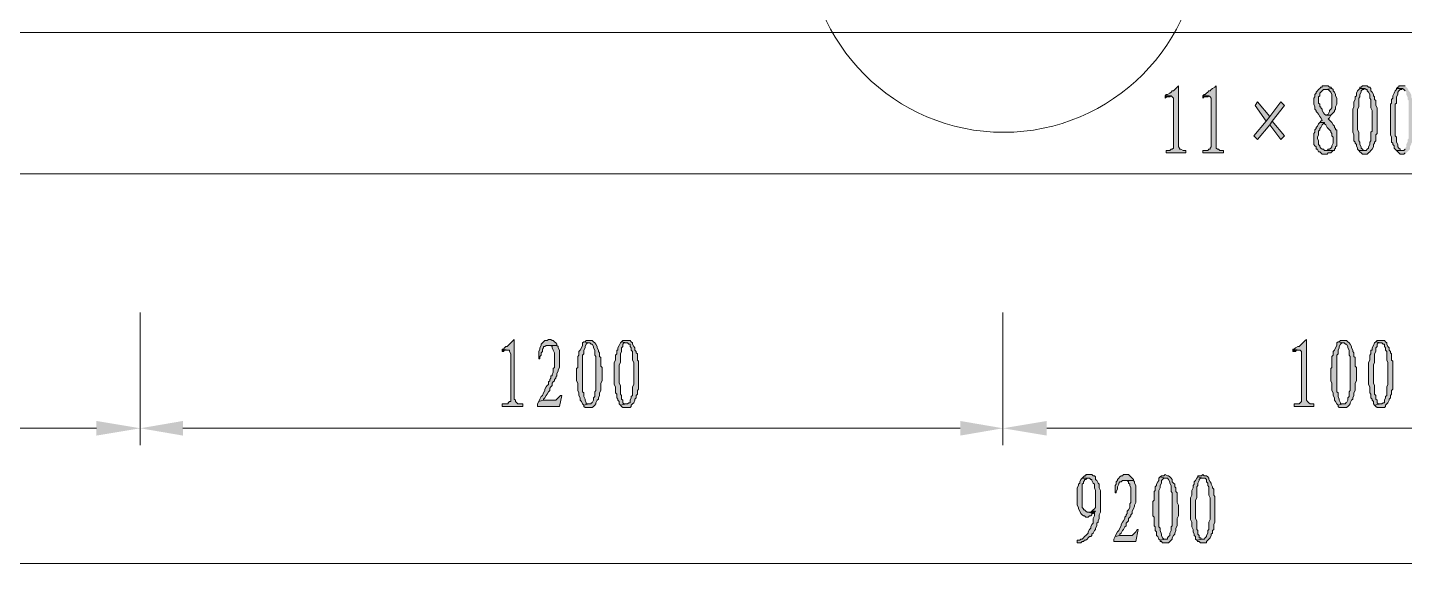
# Model space of a CAD drawing. Header units: inches. Extents: x 20 to 409, y 5 to 283.
# Drawn here: x 232.31 to 280.15, y 148.95 to 167.57 of the extents above; entities that cross this region are included whole.
import ezdxf

# ---------------------------------------------------------------- set-up
doc = ezdxf.new("R2010")
doc.units = ezdxf.units.IN
doc.header["$MEASUREMENT"] = 0
doc.layers.add('C00-00-00', color=7, linetype='Continuous')

msp = doc.modelspace()

# ---------------------------------------------------------------- hatches: boundary and pattern name
at = {"layer": 'C00-00-00'}
h = msp.add_hatch(color=0, dxfattribs=at)
h.dxf.hatch_style = 2
h.paths.add_polyline_path([(272.297, 165.541), (272.255, 165.499), (272.212, 165.456), (272.17, 165.414), (272.128, 165.372), (272.085, 165.372), (272.043, 165.329), (272.001, 165.287), (271.916, 165.245), (271.874, 165.245), (271.831, 165.202), (272.043, 165.202), (272.085, 165.16), (272.128, 165.118), (272.128, 163.382), (272.085, 163.34), (272.043, 163.34), (272.001, 163.297), (271.874, 163.297), (271.874, 163.213), (272.551, 163.213), (272.551, 163.297), (272.466, 163.297), (272.382, 163.34), (272.339, 163.34), (272.339, 163.382), (272.297, 163.424)])
h = msp.add_hatch(color=0, dxfattribs=at)
h.dxf.hatch_style = 2
h.paths.add_polyline_path([(273.609, 165.541), (273.567, 165.499), (273.482, 165.456), (273.44, 165.414), (273.398, 165.372), (273.355, 165.372), (273.313, 165.329), (273.271, 165.287), (273.228, 165.245), (273.186, 165.245), (273.144, 165.202), (273.355, 165.202), (273.398, 165.16), (273.44, 165.118), (273.44, 163.424), (273.398, 163.382), (273.398, 163.34), (273.355, 163.34), (273.313, 163.297), (273.144, 163.297), (273.144, 163.213), (273.863, 163.213), (273.863, 163.297), (273.736, 163.297), (273.694, 163.34), (273.652, 163.34), (273.609, 163.382)])
h = msp.add_hatch(color=0, dxfattribs=at)
h.dxf.hatch_style = 2
h.paths.add_polyline_path([(277.419, 165.541), (277.292, 165.541), (277.292, 165.499), (277.25, 165.499), (277.208, 165.456), (277.165, 165.414), (277.123, 165.372), (277.081, 165.329), (277.081, 165.287), (277.038, 165.245), (277.038, 165.16), (276.996, 165.118), (276.996, 164.906), (277.038, 164.821), (277.038, 164.737), (277.081, 164.694), (277.081, 164.652), (277.123, 164.61), (277.165, 164.567), (277.208, 164.483), (277.25, 164.44), (277.292, 164.356), (277.25, 164.313), (277.208, 164.271), (277.377, 164.271), (277.377, 164.229), (277.419, 164.186), (277.462, 164.102), (277.504, 164.059), (277.546, 164.017), (277.589, 163.975), (277.589, 163.932), (277.631, 163.89), (277.631, 163.805), (277.673, 163.763), (277.673, 163.551), (277.631, 163.467), (277.631, 163.424), (277.589, 163.382), (277.546, 163.34), (277.504, 163.34), (277.462, 163.297), (277.419, 163.297), (277.673, 163.297), (277.716, 163.297), (277.716, 163.34), (277.758, 163.382), (277.758, 163.424), (277.8, 163.467), (277.8, 164.017), (277.758, 164.017), (277.758, 164.059), (277.716, 164.102), (277.716, 164.144), (277.673, 164.186), (277.631, 164.271), (277.546, 164.356), (277.504, 164.398), (277.546, 164.44), (277.589, 164.525), (277.419, 164.525), (277.377, 164.567), (277.335, 164.61), (277.292, 164.694), (277.292, 164.737), (277.25, 164.779), (277.25, 164.821), (277.208, 164.821), (277.208, 164.906), (277.165, 164.948), (277.165, 165.16), (277.208, 165.202), (277.208, 165.287), (277.25, 165.329), (277.292, 165.372), (277.335, 165.414), (277.419, 165.414), (277.631, 165.456), (277.589, 165.499), (277.546, 165.499), (277.504, 165.541)])
h = msp.add_hatch(color=0, dxfattribs=at)
h.dxf.hatch_style = 2
h.paths.add_polyline_path([(278.774, 165.541), (278.689, 165.541), (278.647, 165.499), (278.605, 165.499), (278.605, 165.456), (278.774, 165.456), (278.816, 165.414), (278.859, 165.414), (278.859, 165.372), (278.901, 165.329), (278.943, 165.245), (278.943, 165.118), (278.986, 165.075), (278.986, 164.779), (279.028, 164.694), (279.028, 164.356), (279.028, 164.313), (279.028, 163.975), (278.986, 163.932), (278.986, 163.636), (278.943, 163.594), (278.943, 163.509), (278.901, 163.424), (278.901, 163.382), (278.859, 163.34), (278.816, 163.297), (278.562, 163.297), (278.605, 163.255), (278.647, 163.213), (278.689, 163.17), (278.859, 163.17), (278.901, 163.213), (278.943, 163.255), (278.986, 163.297), (279.028, 163.34), (279.07, 163.424), (279.07, 163.509), (279.113, 163.551), (279.113, 163.594), (279.155, 163.636), (279.155, 163.848), (279.197, 163.89), (279.197, 164.779), (279.155, 164.864), (279.155, 165.033), (279.113, 165.075), (279.113, 165.16), (279.07, 165.202), (279.07, 165.245), (279.028, 165.329), (278.986, 165.372), (278.986, 165.456), (278.943, 165.499), (278.901, 165.499), (278.859, 165.541)])
h = msp.add_hatch(color=0, dxfattribs=at)
h.dxf.hatch_style = 2
h.paths.add_polyline_path([(280.086, 165.541), (279.959, 165.541), (279.959, 165.499), (279.917, 165.499), (279.875, 165.456), (280.086, 165.456), (280.129, 165.414), (280.171, 165.372), (280.213, 165.329), (280.213, 165.245), (280.256, 165.16), (280.256, 165.075), (280.298, 165.033), (280.298, 164.356), (280.298, 164.313), (280.298, 163.721), (280.256, 163.678), (280.256, 163.594), (280.213, 163.509), (280.213, 163.424), (280.171, 163.382), (280.171, 163.34), (280.129, 163.297), (279.875, 163.297), (279.917, 163.255), (279.959, 163.213), (280.002, 163.17), (280.129, 163.17), (280.171, 163.213), (280.213, 163.213), (280.256, 163.255), (280.298, 163.297), (280.34, 163.34), (280.34, 163.424), (280.383, 163.509), (280.383, 163.551), (280.425, 163.594), (280.425, 163.636), (280.467, 163.721), (280.467, 163.975), (280.51, 164.059), (280.51, 164.652), (280.467, 164.737), (280.467, 164.906), (280.425, 164.991), (280.425, 165.075), (280.383, 165.16), (280.383, 165.245), (280.34, 165.329), (280.298, 165.372), (280.256, 165.456), (280.213, 165.499), (280.171, 165.541)])
h = msp.add_hatch(color=0, dxfattribs=at)
h.dxf.hatch_style = 2
h.paths.add_polyline_path([(271.831, 165.202), (271.831, 165.118), (271.916, 165.16), (272.001, 165.16), (272.043, 165.202)])
h = msp.add_hatch(color=0, dxfattribs=at)
h.dxf.hatch_style = 2
h.paths.add_polyline_path([(273.144, 165.202), (273.144, 165.118), (273.186, 165.16), (273.313, 165.16), (273.355, 165.202)])
h = msp.add_hatch(color=0, dxfattribs=at)
h.dxf.hatch_style = 2
h.paths.add_polyline_path([(277.631, 165.456), (277.419, 165.414), (277.504, 165.414), (277.546, 165.372), (277.589, 165.329), (277.631, 165.245), (277.631, 164.779), (277.589, 164.737), (277.546, 164.694), (277.546, 164.652), (277.504, 164.567), (277.419, 164.525), (277.589, 164.525), (277.631, 164.567), (277.673, 164.61), (277.716, 164.652), (277.716, 164.694), (277.758, 164.737), (277.758, 164.821), (277.8, 164.906), (277.8, 165.118), (277.758, 165.202), (277.758, 165.245), (277.716, 165.329), (277.673, 165.372), (277.673, 165.414)])
h = msp.add_hatch(color=0, dxfattribs=at)
h.dxf.hatch_style = 2
h.paths.add_polyline_path([(278.605, 165.456), (278.562, 165.414), (278.52, 165.372), (278.478, 165.287), (278.478, 165.202), (278.435, 165.16), (278.435, 165.075), (278.393, 164.991), (278.393, 164.821), (278.351, 164.737), (278.351, 163.932), (278.393, 163.848), (278.393, 163.763), (278.393, 163.721), (278.393, 163.636), (278.435, 163.594), (278.435, 163.551), (278.478, 163.509), (278.478, 163.467), (278.52, 163.382), (278.52, 163.34), (278.562, 163.297), (278.774, 163.297), (278.732, 163.297), (278.689, 163.34), (278.647, 163.382), (278.647, 163.424), (278.605, 163.509), (278.605, 163.594), (278.562, 163.636), (278.562, 163.932), (278.52, 164.017), (278.52, 164.737), (278.562, 164.821), (278.562, 165.118), (278.605, 165.16), (278.605, 165.245), (278.647, 165.329), (278.647, 165.372), (278.689, 165.414), (278.732, 165.414), (278.774, 165.456)])
h = msp.add_hatch(color=0, dxfattribs=at)
h.dxf.hatch_style = 2
h.paths.add_polyline_path([(279.875, 165.456), (279.875, 165.414), (279.832, 165.372), (279.79, 165.287), (279.748, 165.202), (279.748, 165.118), (279.705, 165.075), (279.705, 164.948), (279.663, 164.906), (279.663, 163.848), (279.705, 163.763), (279.705, 163.721), (279.705, 163.594), (279.748, 163.551), (279.748, 163.509), (279.79, 163.467), (279.79, 163.382), (279.832, 163.34), (279.875, 163.297), (280.044, 163.297), (280.002, 163.297), (280.002, 163.34), (279.959, 163.382), (279.917, 163.424), (279.917, 163.509), (279.875, 163.594), (279.875, 163.763), (279.832, 163.805), (279.832, 164.906), (279.875, 164.948), (279.875, 165.16), (279.917, 165.245), (279.917, 165.329), (279.959, 165.372), (280.002, 165.414), (280.044, 165.414), (280.086, 165.456)])
h = msp.add_hatch(color=0, dxfattribs=at)
h.dxf.hatch_style = 2
h.paths.add_polyline_path([(275.853, 164.991), (275.472, 164.483), (275.345, 164.313), (274.922, 163.805), (275.049, 163.678), (275.472, 164.186), (275.557, 164.313), (275.98, 164.864)])
h = msp.add_hatch(color=0, dxfattribs=at)
h.dxf.hatch_style = 2
h.paths.add_polyline_path([(275.049, 164.991), (274.964, 164.864), (275.345, 164.313), (275.472, 164.483)])
h = msp.add_hatch(color=0, dxfattribs=at)
h.dxf.hatch_style = 2
h.paths.add_polyline_path([(275.557, 164.313), (275.472, 164.186), (275.853, 163.678), (275.98, 163.805)])
h = msp.add_hatch(color=0, dxfattribs=at)
h.dxf.hatch_style = 2
h.paths.add_polyline_path([(277.208, 164.271), (277.165, 164.229), (277.123, 164.144), (277.081, 164.102), (277.081, 164.059), (277.038, 164.017), (277.038, 163.932), (276.996, 163.89), (276.996, 163.509), (277.038, 163.467), (277.081, 163.424), (277.081, 163.34), (277.123, 163.34), (277.165, 163.255), (277.208, 163.255), (277.25, 163.213), (277.292, 163.17), (277.419, 163.17), (277.462, 163.17), (277.504, 163.213), (277.589, 163.213), (277.631, 163.255), (277.673, 163.297), (277.377, 163.297), (277.335, 163.34), (277.292, 163.34), (277.25, 163.382), (277.208, 163.424), (277.208, 163.467), (277.165, 163.509), (277.165, 163.636), (277.123, 163.721), (277.123, 163.763), (277.165, 163.848), (277.165, 163.975), (277.208, 164.017), (277.208, 164.059), (277.25, 164.102), (277.292, 164.186), (277.377, 164.271)])
h = msp.add_hatch(color=0, dxfattribs=at)
h.dxf.hatch_style = 2
h.paths.add_polyline_path([(249.225, 156.736), (249.183, 156.693), (249.141, 156.651), (249.098, 156.609), (249.056, 156.566), (249.014, 156.524), (248.971, 156.482), (248.929, 156.482), (248.887, 156.439), (248.844, 156.397), (248.802, 156.397), (249.014, 156.355), (249.056, 156.355), (249.056, 156.312), (249.098, 156.228), (249.098, 154.577), (249.056, 154.577), (249.014, 154.534), (249.014, 154.492), (248.929, 154.492), (248.802, 154.492), (248.802, 154.407), (249.522, 154.407), (249.522, 154.492), (249.352, 154.492), (249.31, 154.534), (249.268, 154.577), (249.268, 154.619), (249.225, 154.661)])
h = msp.add_hatch(color=0, dxfattribs=at)
h.dxf.hatch_style = 2
h.paths.add_polyline_path([(250.453, 156.736), (250.411, 156.736), (250.368, 156.693), (250.284, 156.693), (250.241, 156.651), (250.199, 156.609), (250.157, 156.566), (250.157, 156.524), (250.114, 156.439), (250.114, 156.397), (250.072, 156.312), (250.072, 156.058), (250.114, 156.058), (250.114, 156.143), (250.157, 156.185), (250.157, 156.27), (250.199, 156.312), (250.199, 156.397), (250.241, 156.439), (250.241, 156.482), (250.284, 156.482), (250.326, 156.524), (250.411, 156.524), (250.707, 156.524), (250.707, 156.566), (250.665, 156.609), (250.622, 156.651), (250.58, 156.693), (250.538, 156.693), (250.495, 156.736)])
h = msp.add_hatch(color=0, dxfattribs=at)
h.dxf.hatch_style = 2
h.paths.add_polyline_path([(250.707, 156.524), (250.411, 156.524), (250.495, 156.524), (250.538, 156.482), (250.538, 156.439), (250.58, 156.355), (250.622, 156.27), (250.622, 155.762), (250.58, 155.72), (250.58, 155.593), (250.538, 155.508), (250.538, 155.466), (250.495, 155.466), (250.495, 155.381), (250.453, 155.339), (250.453, 155.296), (250.411, 155.254), (250.411, 155.169), (250.368, 155.127), (250.326, 155.085), (250.284, 155), (250.284, 154.958), (250.241, 154.873), (250.199, 154.788), (250.157, 154.746), (250.114, 154.661), (250.072, 154.577), (250.241, 154.619), (250.241, 154.661), (250.284, 154.704), (250.326, 154.788), (250.368, 154.831), (250.411, 154.915), (250.453, 154.958), (250.453, 155.042), (250.495, 155.085), (250.538, 155.127), (250.538, 155.212), (250.58, 155.254), (250.622, 155.296), (250.622, 155.339), (250.665, 155.381), (250.665, 155.423), (250.707, 155.466), (250.707, 155.55), (250.749, 155.635), (250.749, 155.677), (250.792, 155.762), (250.792, 156.355), (250.749, 156.439), (250.749, 156.482)])
h = msp.add_hatch(color=0, dxfattribs=at)
h.dxf.hatch_style = 2
h.paths.add_polyline_path([(251.638, 156.651), (251.596, 156.609), (251.596, 156.524), (251.554, 156.439), (251.511, 156.355), (251.469, 156.312), (251.469, 156.185), (251.427, 156.143), (251.427, 155.762), (251.384, 155.72), (251.384, 155.296), (251.427, 155.212), (251.427, 154.958), (251.469, 154.873), (251.469, 154.788), (251.511, 154.704), (251.511, 154.619), (251.554, 154.577), (251.596, 154.492), (251.638, 154.45), (251.808, 154.492), (251.723, 154.492), (251.723, 154.534), (251.681, 154.619), (251.681, 154.661), (251.638, 154.746), (251.638, 154.873), (251.596, 154.915), (251.596, 156.185), (251.638, 156.228), (251.638, 156.355), (251.681, 156.439), (251.681, 156.482), (251.723, 156.566), (251.765, 156.609), (251.808, 156.609)])
h = msp.add_hatch(color=0, dxfattribs=at)
h.dxf.hatch_style = 2
h.paths.add_polyline_path([(251.808, 156.693), (251.723, 156.693), (251.681, 156.651), (251.638, 156.651), (251.808, 156.609), (251.85, 156.609), (251.892, 156.566), (251.935, 156.566), (251.977, 156.482), (251.977, 156.439), (252.019, 156.355), (252.019, 156.185), (252.062, 156.143), (252.062, 155.55), (252.062, 155.508), (252.062, 154.958), (252.019, 154.915), (252.019, 154.746), (251.977, 154.704), (251.977, 154.619), (251.935, 154.534), (251.892, 154.534), (251.892, 154.492), (251.808, 154.492), (251.638, 154.45), (251.638, 154.407), (251.681, 154.365), (251.935, 154.365), (251.977, 154.407), (252.019, 154.45), (252.062, 154.492), (252.062, 154.534), (252.104, 154.619), (252.146, 154.661), (252.146, 154.704), (252.189, 154.788), (252.189, 154.873), (252.231, 154.958), (252.231, 155.212), (252.273, 155.296), (252.273, 155.762), (252.231, 155.804), (252.231, 156.101), (252.189, 156.143), (252.189, 156.27), (252.146, 156.312), (252.146, 156.355), (252.104, 156.439), (252.104, 156.482), (252.062, 156.566), (252.019, 156.609), (251.977, 156.651), (251.935, 156.693)])
h = msp.add_hatch(color=0, dxfattribs=at)
h.dxf.hatch_style = 2
h.paths.add_polyline_path([(252.951, 156.651), (252.908, 156.609), (252.866, 156.524), (252.824, 156.439), (252.824, 156.355), (252.781, 156.355), (252.781, 156.228), (252.739, 156.185), (252.739, 156.016), (252.697, 155.931), (252.697, 155.169), (252.739, 155.085), (252.739, 154.958), (252.739, 154.873), (252.781, 154.831), (252.781, 154.704), (252.824, 154.661), (252.824, 154.619), (252.866, 154.577), (252.866, 154.492), (252.908, 154.45), (253.12, 154.492), (253.035, 154.492), (252.993, 154.534), (252.993, 154.619), (252.951, 154.661), (252.951, 154.788), (252.908, 154.831), (252.908, 155.127), (252.866, 155.212), (252.866, 155.847), (252.908, 155.931), (252.908, 156.228), (252.951, 156.312), (252.951, 156.439), (252.993, 156.482), (252.993, 156.566), (253.035, 156.609), (253.12, 156.609)])
h = msp.add_hatch(color=0, dxfattribs=at)
h.dxf.hatch_style = 2
h.paths.add_polyline_path([(253.12, 156.693), (252.993, 156.693), (252.951, 156.651), (253.12, 156.609), (253.162, 156.609), (253.205, 156.566), (253.247, 156.566), (253.247, 156.482), (253.289, 156.439), (253.289, 156.355), (253.332, 156.312), (253.332, 156.016), (253.374, 155.931), (253.374, 155.55), (253.374, 155.508), (253.374, 155.169), (253.332, 155.085), (253.332, 154.788), (253.289, 154.746), (253.289, 154.704), (253.247, 154.619), (253.247, 154.534), (253.205, 154.534), (253.162, 154.492), (253.12, 154.492), (252.908, 154.45), (252.951, 154.407), (252.993, 154.365), (253.247, 154.365), (253.289, 154.407), (253.289, 154.45), (253.332, 154.492), (253.374, 154.534), (253.416, 154.619), (253.416, 154.661), (253.459, 154.704), (253.459, 154.788), (253.501, 154.831), (253.501, 154.958), (253.543, 155), (253.543, 155.974), (253.501, 156.016), (253.501, 156.228), (253.459, 156.27), (253.459, 156.312), (253.416, 156.355), (253.416, 156.439), (253.374, 156.482), (253.332, 156.566), (253.332, 156.609), (253.289, 156.651), (253.247, 156.693)])
h = msp.add_hatch(color=0, dxfattribs=at)
h.dxf.hatch_style = 2
h.paths.add_polyline_path([(276.742, 156.736), (276.7, 156.693), (276.657, 156.651), (276.615, 156.609), (276.573, 156.566), (276.53, 156.524), (276.488, 156.482), (276.446, 156.482), (276.361, 156.439), (276.319, 156.397), (276.276, 156.397), (276.488, 156.355), (276.53, 156.355), (276.573, 156.312), (276.573, 154.577), (276.53, 154.534), (276.488, 154.492), (276.319, 154.492), (276.319, 154.407), (276.996, 154.407), (276.996, 154.492), (276.869, 154.492), (276.827, 154.534), (276.784, 154.577), (276.742, 154.619)])
h = msp.add_hatch(color=0, dxfattribs=at)
h.dxf.hatch_style = 2
h.paths.add_polyline_path([(277.843, 156.651), (277.8, 156.609), (277.8, 156.524), (277.758, 156.439), (277.716, 156.355), (277.673, 156.312), (277.673, 156.185), (277.631, 156.143), (277.631, 155.762), (277.589, 155.72), (277.589, 155.296), (277.631, 155.212), (277.631, 154.958), (277.673, 154.873), (277.673, 154.788), (277.716, 154.704), (277.716, 154.619), (277.758, 154.577), (277.8, 154.492), (277.843, 154.45), (278.012, 154.492), (277.927, 154.492), (277.927, 154.534), (277.885, 154.619), (277.885, 154.661), (277.843, 154.746), (277.843, 154.873), (277.8, 154.915), (277.8, 156.185), (277.843, 156.228), (277.843, 156.355), (277.885, 156.439), (277.885, 156.482), (277.927, 156.566), (277.97, 156.609), (278.012, 156.609)])
h = msp.add_hatch(color=0, dxfattribs=at)
h.dxf.hatch_style = 2
h.paths.add_polyline_path([(278.012, 156.693), (277.927, 156.693), (277.885, 156.651), (277.843, 156.651), (278.012, 156.609), (278.054, 156.609), (278.097, 156.566), (278.139, 156.566), (278.181, 156.482), (278.181, 156.439), (278.224, 156.355), (278.224, 156.185), (278.266, 156.143), (278.266, 155.55), (278.266, 155.508), (278.266, 154.958), (278.224, 154.915), (278.224, 154.746), (278.181, 154.704), (278.181, 154.619), (278.139, 154.534), (278.097, 154.534), (278.097, 154.492), (278.012, 154.492), (277.843, 154.45), (277.843, 154.407), (277.885, 154.365), (278.139, 154.365), (278.181, 154.407), (278.224, 154.45), (278.266, 154.492), (278.266, 154.534), (278.308, 154.619), (278.351, 154.661), (278.351, 154.704), (278.393, 154.788), (278.393, 154.873), (278.435, 154.958), (278.435, 155.212), (278.478, 155.296), (278.478, 155.762), (278.435, 155.804), (278.435, 156.101), (278.393, 156.143), (278.393, 156.27), (278.351, 156.312), (278.351, 156.355), (278.308, 156.439), (278.308, 156.482), (278.266, 156.566), (278.224, 156.609), (278.181, 156.651), (278.139, 156.693)])
h = msp.add_hatch(color=0, dxfattribs=at)
h.dxf.hatch_style = 2
h.paths.add_polyline_path([(279.155, 156.651), (279.113, 156.609), (279.07, 156.524), (279.028, 156.439), (279.028, 156.355), (278.986, 156.355), (278.986, 156.228), (278.943, 156.185), (278.943, 156.016), (278.901, 155.931), (278.901, 155.169), (278.943, 155.085), (278.943, 154.958), (278.943, 154.873), (278.986, 154.831), (278.986, 154.704), (279.028, 154.661), (279.028, 154.619), (279.07, 154.577), (279.07, 154.492), (279.113, 154.45), (279.324, 154.492), (279.24, 154.492), (279.197, 154.534), (279.197, 154.619), (279.155, 154.661), (279.155, 154.788), (279.113, 154.831), (279.113, 155.127), (279.07, 155.212), (279.07, 155.847), (279.113, 155.931), (279.113, 156.228), (279.155, 156.312), (279.155, 156.439), (279.197, 156.482), (279.197, 156.566), (279.24, 156.609), (279.324, 156.609)])
h = msp.add_hatch(color=0, dxfattribs=at)
h.dxf.hatch_style = 2
h.paths.add_polyline_path([(279.324, 156.693), (279.197, 156.693), (279.155, 156.651), (279.324, 156.609), (279.367, 156.609), (279.409, 156.566), (279.451, 156.566), (279.451, 156.482), (279.494, 156.439), (279.494, 156.355), (279.536, 156.312), (279.536, 156.016), (279.578, 155.931), (279.578, 155.55), (279.578, 155.508), (279.578, 155.169), (279.536, 155.085), (279.536, 154.788), (279.494, 154.746), (279.494, 154.704), (279.451, 154.619), (279.451, 154.534), (279.409, 154.534), (279.367, 154.492), (279.324, 154.492), (279.113, 154.45), (279.155, 154.407), (279.197, 154.365), (279.451, 154.365), (279.494, 154.407), (279.494, 154.45), (279.536, 154.492), (279.578, 154.534), (279.621, 154.619), (279.621, 154.661), (279.663, 154.704), (279.663, 154.788), (279.705, 154.831), (279.705, 154.958), (279.748, 155), (279.748, 155.974), (279.705, 156.016), (279.705, 156.228), (279.663, 156.27), (279.663, 156.312), (279.621, 156.355), (279.621, 156.439), (279.578, 156.482), (279.536, 156.566), (279.536, 156.609), (279.494, 156.651), (279.451, 156.693)])
h = msp.add_hatch(color=0, dxfattribs=at)
h.dxf.hatch_style = 2
h.paths.add_polyline_path([(248.802, 156.397), (248.802, 156.312), (248.844, 156.312), (248.887, 156.355), (249.014, 156.355)])
h = msp.add_hatch(color=0, dxfattribs=at)
h.dxf.hatch_style = 2
h.paths.add_polyline_path([(276.276, 156.397), (276.276, 156.312), (276.361, 156.312), (276.403, 156.355), (276.488, 156.355)])
h = msp.add_hatch(color=0, dxfattribs=at)
h.dxf.hatch_style = 2
h.paths.add_polyline_path([(250.876, 154.788), (250.834, 154.788), (250.792, 154.746), (250.749, 154.704), (250.707, 154.661), (250.665, 154.619), (250.241, 154.619), (250.072, 154.577), (250.03, 154.492), (250.03, 154.407), (250.792, 154.407)])
h = msp.add_hatch(color=0, dxfattribs=at)
h.dxf.hatch_style = 2
h.paths.add_polyline_path([(234.705, 153.899), (234.705, 153.391), (236.229, 153.645)])
h = msp.add_hatch(color=0, dxfattribs=at)
h.dxf.hatch_style = 2
h.paths.add_polyline_path([(237.711, 153.899), (237.711, 153.391), (236.229, 153.645)])
h = msp.add_hatch(color=0, dxfattribs=at)
h.dxf.hatch_style = 2
h.paths.add_polyline_path([(264.719, 153.899), (264.719, 153.391), (266.201, 153.645)])
h = msp.add_hatch(color=0, dxfattribs=at)
h.dxf.hatch_style = 2
h.paths.add_polyline_path([(267.725, 153.899), (267.725, 153.391), (266.201, 153.645)])
h = msp.add_hatch(color=0, dxfattribs=at)
h.dxf.hatch_style = 2
h.paths.add_polyline_path([(269.207, 152.037), (269.08, 152.037), (269.08, 151.994), (269.037, 151.994), (268.995, 151.952), (268.953, 151.91), (269.207, 151.91), (269.249, 151.867), (269.291, 151.867), (269.291, 151.825), (269.334, 151.74), (269.376, 151.698), (269.376, 151.571), (269.418, 151.486), (269.418, 150.936), (269.418, 150.894), (269.376, 150.851), (269.334, 150.809), (269.291, 150.767), (269.418, 150.767), (269.376, 150.724), (269.376, 150.597), (269.334, 150.513), (269.334, 150.343), (269.291, 150.301), (269.249, 150.216), (269.249, 150.174), (269.207, 150.132), (269.164, 150.047), (269.164, 150.005), (269.122, 149.962), (269.08, 149.92), (269.037, 149.878), (268.995, 149.835), (268.953, 149.793), (268.91, 149.793), (268.868, 149.751), (268.783, 149.751), (268.783, 149.666), (268.91, 149.666), (268.953, 149.708), (268.995, 149.708), (269.037, 149.751), (269.08, 149.751), (269.122, 149.793), (269.164, 149.835), (269.207, 149.878), (269.249, 149.878), (269.291, 149.92), (269.291, 149.962), (269.334, 150.005), (269.376, 150.089), (269.418, 150.132), (269.418, 150.174), (269.461, 150.259), (269.461, 150.343), (269.503, 150.386), (269.503, 150.428), (269.545, 150.513), (269.545, 150.64), (269.588, 150.724), (269.588, 151.486), (269.545, 151.571), (269.545, 151.698), (269.503, 151.74), (269.461, 151.825), (269.418, 151.867), (269.418, 151.952), (269.376, 151.994), (269.334, 151.994), (269.291, 152.037)])
h = msp.add_hatch(color=0, dxfattribs=at)
h.dxf.hatch_style = 2
h.paths.add_polyline_path([(268.953, 151.91), (268.91, 151.867), (268.868, 151.783), (268.868, 151.74), (268.826, 151.698), (268.826, 151.656), (268.783, 151.571), (268.783, 150.978), (268.826, 150.894), (268.826, 150.851), (268.868, 150.767), (268.91, 150.682), (268.953, 150.64), (268.995, 150.597), (269.037, 150.597), (269.08, 150.555), (269.122, 150.555), (269.164, 150.555), (269.207, 150.597), (269.249, 150.597), (269.291, 150.64), (269.291, 150.682), (269.334, 150.682), (269.164, 150.724), (269.122, 150.724), (269.08, 150.767), (269.037, 150.809), (268.995, 150.809), (268.995, 150.851), (268.953, 150.894), (268.953, 151.698), (268.995, 151.74), (268.995, 151.783), (269.037, 151.825), (269.037, 151.867), (269.08, 151.867), (269.122, 151.91), (269.164, 151.91)])
h = msp.add_hatch(color=0, dxfattribs=at)
h.dxf.hatch_style = 2
h.paths.add_polyline_path([(270.477, 152.037), (270.392, 152.037), (270.35, 151.994), (270.307, 151.994), (270.265, 151.952), (270.223, 151.91), (270.18, 151.867), (270.18, 151.825), (270.138, 151.783), (270.138, 151.698), (270.096, 151.656), (270.096, 151.402), (270.138, 151.402), (270.138, 151.444), (270.18, 151.529), (270.18, 151.613), (270.223, 151.698), (270.223, 151.74), (270.265, 151.783), (270.307, 151.783), (270.35, 151.825), (270.434, 151.825), (270.731, 151.825), (270.731, 151.867), (270.688, 151.91), (270.646, 151.952), (270.604, 151.994), (270.561, 152.037)])
h = msp.add_hatch(color=0, dxfattribs=at)
h.dxf.hatch_style = 2
h.paths.add_polyline_path([(270.731, 151.825), (270.434, 151.825), (270.519, 151.825), (270.561, 151.783), (270.561, 151.74), (270.604, 151.698), (270.604, 151.656), (270.646, 151.571), (270.646, 151.063), (270.604, 151.021), (270.604, 150.894), (270.561, 150.809), (270.519, 150.767), (270.519, 150.682), (270.477, 150.64), (270.477, 150.597), (270.434, 150.555), (270.434, 150.513), (270.392, 150.428), (270.35, 150.386), (270.307, 150.301), (270.307, 150.259), (270.265, 150.174), (270.223, 150.089), (270.18, 150.047), (270.138, 149.962), (270.096, 149.878), (270.265, 149.92), (270.265, 149.962), (270.307, 150.005), (270.35, 150.089), (270.392, 150.132), (270.434, 150.216), (270.477, 150.259), (270.477, 150.343), (270.519, 150.386), (270.561, 150.428), (270.561, 150.513), (270.604, 150.555), (270.646, 150.597), (270.646, 150.64), (270.688, 150.682), (270.688, 150.767), (270.731, 150.851), (270.773, 150.936), (270.773, 150.978), (270.815, 151.063), (270.815, 151.656), (270.773, 151.74), (270.773, 151.783)])
h = msp.add_hatch(color=0, dxfattribs=at)
h.dxf.hatch_style = 2
h.paths.add_polyline_path([(271.662, 151.952), (271.62, 151.91), (271.62, 151.825), (271.577, 151.783), (271.535, 151.698), (271.535, 151.656), (271.493, 151.613), (271.493, 151.486), (271.45, 151.444), (271.45, 151.148), (271.408, 151.105), (271.408, 150.597), (271.45, 150.555), (271.45, 150.259), (271.493, 150.216), (271.493, 150.089), (271.535, 150.047), (271.535, 149.92), (271.577, 149.878), (271.62, 149.793), (271.662, 149.751), (271.831, 149.793), (271.789, 149.793), (271.747, 149.835), (271.704, 149.92), (271.704, 149.962), (271.662, 150.089), (271.662, 150.174), (271.62, 150.216), (271.62, 151.486), (271.662, 151.571), (271.662, 151.656), (271.704, 151.74), (271.704, 151.825), (271.747, 151.867), (271.789, 151.91), (271.831, 151.91)])
h = msp.add_hatch(color=0, dxfattribs=at)
h.dxf.hatch_style = 2
h.paths.add_polyline_path([(271.831, 152.037), (271.789, 151.994), (271.704, 151.994), (271.662, 151.952), (271.831, 151.91), (271.916, 151.91), (271.958, 151.867), (272.001, 151.783), (272.001, 151.74), (272.043, 151.656), (272.043, 151.444), (272.085, 151.402), (272.085, 150.851), (272.085, 150.809), (272.085, 150.259), (272.043, 150.216), (272.043, 150.089), (272.001, 150.005), (272.001, 149.92), (271.958, 149.878), (271.916, 149.835), (271.916, 149.793), (271.874, 149.793), (271.831, 149.793), (271.662, 149.751), (271.662, 149.708), (271.704, 149.708), (271.747, 149.666), (271.958, 149.666), (272.001, 149.708), (272.043, 149.751), (272.085, 149.793), (272.085, 149.835), (272.128, 149.92), (272.17, 149.962), (272.17, 150.005), (272.212, 150.089), (272.212, 150.174), (272.255, 150.259), (272.255, 150.513), (272.297, 150.597), (272.297, 150.978), (272.255, 151.063), (272.255, 151.402), (272.212, 151.444), (272.212, 151.571), (272.17, 151.613), (272.17, 151.698), (272.128, 151.74), (272.085, 151.783), (272.085, 151.867), (272.043, 151.91), (272.001, 151.952), (271.958, 151.994), (271.916, 151.994)])
h = msp.add_hatch(color=0, dxfattribs=at)
h.dxf.hatch_style = 2
h.paths.add_polyline_path([(272.974, 151.952), (272.932, 151.91), (272.89, 151.825), (272.847, 151.783), (272.847, 151.698), (272.805, 151.656), (272.805, 151.571), (272.763, 151.486), (272.763, 151.317), (272.72, 151.232), (272.72, 150.47), (272.763, 150.386), (272.763, 150.259), (272.763, 150.216), (272.805, 150.132), (272.805, 150.047), (272.847, 149.962), (272.847, 149.92), (272.89, 149.878), (272.89, 149.793), (272.932, 149.751), (273.144, 149.793), (273.101, 149.793), (273.059, 149.835), (273.017, 149.835), (273.017, 149.92), (272.974, 149.962), (272.974, 150.089), (272.932, 150.132), (272.932, 150.428), (272.89, 150.513), (272.89, 151.148), (272.932, 151.232), (272.932, 151.613), (272.974, 151.656), (272.974, 151.74), (273.017, 151.825), (273.017, 151.867), (273.059, 151.91), (273.144, 151.91)])
h = msp.add_hatch(color=0, dxfattribs=at)
h.dxf.hatch_style = 2
h.paths.add_polyline_path([(273.144, 152.037), (273.101, 151.994), (272.974, 151.994), (272.974, 151.952), (273.144, 151.91), (273.228, 151.91), (273.271, 151.867), (273.271, 151.783), (273.313, 151.74), (273.313, 151.656), (273.355, 151.613), (273.355, 151.317), (273.398, 151.232), (273.398, 150.851), (273.398, 150.809), (273.398, 150.47), (273.355, 150.386), (273.355, 150.132), (273.313, 150.089), (273.313, 150.005), (273.271, 149.92), (273.271, 149.878), (273.228, 149.835), (273.186, 149.793), (273.144, 149.793), (272.932, 149.751), (272.974, 149.708), (273.017, 149.708), (273.059, 149.666), (273.271, 149.666), (273.271, 149.708), (273.313, 149.751), (273.355, 149.793), (273.398, 149.835), (273.44, 149.92), (273.44, 149.962), (273.482, 150.005), (273.482, 150.089), (273.525, 150.132), (273.525, 150.301), (273.567, 150.386), (273.567, 151.275), (273.525, 151.317), (273.525, 151.529), (273.482, 151.571), (273.482, 151.613), (273.44, 151.698), (273.44, 151.74), (273.398, 151.783), (273.355, 151.867), (273.355, 151.91), (273.313, 151.952), (273.271, 151.994), (273.186, 151.994)])
h = msp.add_hatch(color=0, dxfattribs=at)
h.dxf.hatch_style = 2
h.paths.add_polyline_path([(269.291, 150.767), (269.249, 150.724), (269.164, 150.724), (269.334, 150.682), (269.418, 150.767)])
h = msp.add_hatch(color=0, dxfattribs=at)
h.dxf.hatch_style = 2
h.paths.add_polyline_path([(270.9, 150.132), (270.858, 150.132), (270.815, 150.047), (270.773, 150.005), (270.731, 149.962), (270.688, 149.92), (270.265, 149.92), (270.096, 149.878), (270.053, 149.793), (270.053, 149.708), (270.815, 149.708)])

# ---------------------------------------------------------------- linework, layer by layer
at = {"layer": 'C00-00-00', "color": 0, "lineweight": 0}
for points in [[(156.219, 167.404), (386.216, 167.404)], [(280.171, 165.541), (280.086, 165.541), (279.959, 165.541), (279.959, 165.499), (279.917, 165.499), (279.875, 165.456), (280.086, 165.456), (280.129, 165.414), (280.171, 165.372)], [(280.171, 163.34), (280.129, 163.297), (279.875, 163.297), (279.917, 163.255), (279.959, 163.213), (280.002, 163.17), (280.129, 163.17), (280.171, 163.213)], [(167.691, 162.493), (384.734, 162.493)], [(236.229, 157.667), (236.229, 153.053)], [(236.229, 157.667), (236.229, 153.053)], [(266.201, 157.667), (266.201, 153.053)], [(266.201, 157.667), (266.201, 153.053)], [(207.696, 153.645), (234.705, 153.645)], [(264.719, 153.645), (237.711, 153.645)], [(289.696, 153.645), (267.725, 153.645)], [(157.701, 148.946), (384.734, 148.946)]]:
    msp.add_lwpolyline(points, dxfattribs=at)
for points in [[(272.297, 165.541), (272.255, 165.499), (272.212, 165.456), (272.17, 165.414), (272.128, 165.372), (272.085, 165.372), (272.043, 165.329), (272.001, 165.287), (271.916, 165.245), (271.874, 165.245), (271.831, 165.202), (272.043, 165.202), (272.085, 165.16), (272.128, 165.118), (272.128, 163.382), (272.085, 163.34), (272.043, 163.34), (272.001, 163.297), (271.874, 163.297), (271.874, 163.213), (272.551, 163.213), (272.551, 163.297), (272.466, 163.297), (272.382, 163.34), (272.339, 163.34), (272.339, 163.382), (272.297, 163.424)], [(273.609, 165.541), (273.567, 165.499), (273.482, 165.456), (273.44, 165.414), (273.398, 165.372), (273.355, 165.372), (273.313, 165.329), (273.271, 165.287), (273.228, 165.245), (273.186, 165.245), (273.144, 165.202), (273.355, 165.202), (273.398, 165.16), (273.44, 165.118), (273.44, 163.424), (273.398, 163.382), (273.398, 163.34), (273.355, 163.34), (273.313, 163.297), (273.144, 163.297), (273.144, 163.213), (273.863, 163.213), (273.863, 163.297), (273.736, 163.297), (273.694, 163.34), (273.652, 163.34), (273.609, 163.382)], [(277.419, 165.541), (277.292, 165.541), (277.292, 165.499), (277.25, 165.499), (277.208, 165.456), (277.165, 165.414), (277.123, 165.372), (277.081, 165.329), (277.081, 165.287), (277.038, 165.245), (277.038, 165.16), (276.996, 165.118), (276.996, 164.906), (277.038, 164.821), (277.038, 164.737), (277.081, 164.694), (277.081, 164.652), (277.123, 164.61), (277.165, 164.567), (277.208, 164.483), (277.25, 164.44), (277.292, 164.356), (277.25, 164.313), (277.208, 164.271), (277.377, 164.271), (277.377, 164.229), (277.419, 164.186), (277.462, 164.102), (277.504, 164.059), (277.546, 164.017), (277.589, 163.975), (277.589, 163.932), (277.631, 163.89), (277.631, 163.805), (277.673, 163.763), (277.673, 163.551), (277.631, 163.467), (277.631, 163.424), (277.589, 163.382), (277.546, 163.34), (277.504, 163.34), (277.462, 163.297), (277.419, 163.297), (277.673, 163.297), (277.716, 163.297), (277.716, 163.34), (277.758, 163.382), (277.758, 163.424), (277.8, 163.467), (277.8, 164.017), (277.758, 164.017), (277.758, 164.059), (277.716, 164.102), (277.716, 164.144), (277.673, 164.186), (277.631, 164.271), (277.546, 164.356), (277.504, 164.398), (277.546, 164.44), (277.589, 164.525), (277.419, 164.525), (277.377, 164.567), (277.335, 164.61), (277.292, 164.694), (277.292, 164.737), (277.25, 164.779), (277.25, 164.821), (277.208, 164.821), (277.208, 164.906), (277.165, 164.948), (277.165, 165.16), (277.208, 165.202), (277.208, 165.287), (277.25, 165.329), (277.292, 165.372), (277.335, 165.414), (277.419, 165.414), (277.631, 165.456), (277.589, 165.499), (277.546, 165.499), (277.504, 165.541)], [(278.774, 165.541), (278.689, 165.541), (278.647, 165.499), (278.605, 165.499), (278.605, 165.456), (278.774, 165.456), (278.816, 165.414), (278.859, 165.414), (278.859, 165.372), (278.901, 165.329), (278.943, 165.245), (278.943, 165.118), (278.986, 165.075), (278.986, 164.779), (279.028, 164.694), (279.028, 164.356), (279.028, 164.313), (279.028, 163.975), (278.986, 163.932), (278.986, 163.636), (278.943, 163.594), (278.943, 163.509), (278.901, 163.424), (278.901, 163.382), (278.859, 163.34), (278.816, 163.297), (278.562, 163.297), (278.605, 163.255), (278.647, 163.213), (278.689, 163.17), (278.859, 163.17), (278.901, 163.213), (278.943, 163.255), (278.986, 163.297), (279.028, 163.34), (279.07, 163.424), (279.07, 163.509), (279.113, 163.551), (279.113, 163.594), (279.155, 163.636), (279.155, 163.848), (279.197, 163.89), (279.197, 164.779), (279.155, 164.864), (279.155, 165.033), (279.113, 165.075), (279.113, 165.16), (279.07, 165.202), (279.07, 165.245), (279.028, 165.329), (278.986, 165.372), (278.986, 165.456), (278.943, 165.499), (278.901, 165.499), (278.859, 165.541)], [(271.831, 165.202), (271.831, 165.118), (271.916, 165.16), (272.001, 165.16), (272.043, 165.202)], [(273.144, 165.202), (273.144, 165.118), (273.186, 165.16), (273.313, 165.16), (273.355, 165.202)], [(277.631, 165.456), (277.419, 165.414), (277.504, 165.414), (277.546, 165.372), (277.589, 165.329), (277.631, 165.245), (277.631, 164.779), (277.589, 164.737), (277.546, 164.694), (277.546, 164.652), (277.504, 164.567), (277.419, 164.525), (277.589, 164.525), (277.631, 164.567), (277.673, 164.61), (277.716, 164.652), (277.716, 164.694), (277.758, 164.737), (277.758, 164.821), (277.8, 164.906), (277.8, 165.118), (277.758, 165.202), (277.758, 165.245), (277.716, 165.329), (277.673, 165.372), (277.673, 165.414)], [(278.605, 165.456), (278.562, 165.414), (278.52, 165.372), (278.478, 165.287), (278.478, 165.202), (278.435, 165.16), (278.435, 165.075), (278.393, 164.991), (278.393, 164.821), (278.351, 164.737), (278.351, 163.932), (278.393, 163.848), (278.393, 163.763), (278.393, 163.721), (278.393, 163.636), (278.435, 163.594), (278.435, 163.551), (278.478, 163.509), (278.478, 163.467), (278.52, 163.382), (278.52, 163.34), (278.562, 163.297), (278.774, 163.297), (278.732, 163.297), (278.689, 163.34), (278.647, 163.382), (278.647, 163.424), (278.605, 163.509), (278.605, 163.594), (278.562, 163.636), (278.562, 163.932), (278.52, 164.017), (278.52, 164.737), (278.562, 164.821), (278.562, 165.118), (278.605, 165.16), (278.605, 165.245), (278.647, 165.329), (278.647, 165.372), (278.689, 165.414), (278.732, 165.414), (278.774, 165.456)], [(279.875, 165.456), (279.875, 165.414), (279.832, 165.372), (279.79, 165.287), (279.748, 165.202), (279.748, 165.118), (279.705, 165.075), (279.705, 164.948), (279.663, 164.906), (279.663, 163.848), (279.705, 163.763), (279.705, 163.721), (279.705, 163.594), (279.748, 163.551), (279.748, 163.509), (279.79, 163.467), (279.79, 163.382), (279.832, 163.34), (279.875, 163.297), (280.044, 163.297), (280.002, 163.297), (280.002, 163.34), (279.959, 163.382), (279.917, 163.424), (279.917, 163.509), (279.875, 163.594), (279.875, 163.763), (279.832, 163.805), (279.832, 164.906), (279.875, 164.948), (279.875, 165.16), (279.917, 165.245), (279.917, 165.329), (279.959, 165.372), (280.002, 165.414), (280.044, 165.414), (280.086, 165.456)], [(275.853, 164.991), (275.472, 164.483), (275.345, 164.313), (274.922, 163.805), (275.049, 163.678), (275.472, 164.186), (275.557, 164.313), (275.98, 164.864)], [(275.049, 164.991), (274.964, 164.864), (275.345, 164.313), (275.472, 164.483)], [(275.557, 164.313), (275.472, 164.186), (275.853, 163.678), (275.98, 163.805)], [(277.208, 164.271), (277.165, 164.229), (277.123, 164.144), (277.081, 164.102), (277.081, 164.059), (277.038, 164.017), (277.038, 163.932), (276.996, 163.89), (276.996, 163.509), (277.038, 163.467), (277.081, 163.424), (277.081, 163.34), (277.123, 163.34), (277.165, 163.255), (277.208, 163.255), (277.25, 163.213), (277.292, 163.17), (277.419, 163.17), (277.462, 163.17), (277.504, 163.213), (277.589, 163.213), (277.631, 163.255), (277.673, 163.297), (277.377, 163.297), (277.335, 163.34), (277.292, 163.34), (277.25, 163.382), (277.208, 163.424), (277.208, 163.467), (277.165, 163.509), (277.165, 163.636), (277.123, 163.721), (277.123, 163.763), (277.165, 163.848), (277.165, 163.975), (277.208, 164.017), (277.208, 164.059), (277.25, 164.102), (277.292, 164.186), (277.377, 164.271)], [(249.225, 156.736), (249.183, 156.693), (249.141, 156.651), (249.098, 156.609), (249.056, 156.566), (249.014, 156.524), (248.971, 156.482), (248.929, 156.482), (248.887, 156.439), (248.844, 156.397), (248.802, 156.397), (249.014, 156.355), (249.056, 156.355), (249.056, 156.312), (249.098, 156.228), (249.098, 154.577), (249.056, 154.577), (249.014, 154.534), (249.014, 154.492), (248.929, 154.492), (248.802, 154.492), (248.802, 154.407), (249.522, 154.407), (249.522, 154.492), (249.352, 154.492), (249.31, 154.534), (249.268, 154.577), (249.268, 154.619), (249.225, 154.661)], [(250.453, 156.736), (250.411, 156.736), (250.368, 156.693), (250.284, 156.693), (250.241, 156.651), (250.199, 156.609), (250.157, 156.566), (250.157, 156.524), (250.114, 156.439), (250.114, 156.397), (250.072, 156.312), (250.072, 156.058), (250.114, 156.058), (250.114, 156.143), (250.157, 156.185), (250.157, 156.27), (250.199, 156.312), (250.199, 156.397), (250.241, 156.439), (250.241, 156.482), (250.284, 156.482), (250.326, 156.524), (250.411, 156.524), (250.707, 156.524), (250.707, 156.566), (250.665, 156.609), (250.622, 156.651), (250.58, 156.693), (250.538, 156.693), (250.495, 156.736)], [(250.707, 156.524), (250.411, 156.524), (250.495, 156.524), (250.538, 156.482), (250.538, 156.439), (250.58, 156.355), (250.622, 156.27), (250.622, 155.762), (250.58, 155.72), (250.58, 155.593), (250.538, 155.508), (250.538, 155.466), (250.495, 155.466), (250.495, 155.381), (250.453, 155.339), (250.453, 155.296), (250.411, 155.254), (250.411, 155.169), (250.368, 155.127), (250.326, 155.085), (250.284, 155), (250.284, 154.958), (250.241, 154.873), (250.199, 154.788), (250.157, 154.746), (250.114, 154.661), (250.072, 154.577), (250.241, 154.619), (250.241, 154.661), (250.284, 154.704), (250.326, 154.788), (250.368, 154.831), (250.411, 154.915), (250.453, 154.958), (250.453, 155.042), (250.495, 155.085), (250.538, 155.127), (250.538, 155.212), (250.58, 155.254), (250.622, 155.296), (250.622, 155.339), (250.665, 155.381), (250.665, 155.423), (250.707, 155.466), (250.707, 155.55), (250.749, 155.635), (250.749, 155.677), (250.792, 155.762), (250.792, 156.355), (250.749, 156.439), (250.749, 156.482)], [(251.638, 156.651), (251.596, 156.609), (251.596, 156.524), (251.554, 156.439), (251.511, 156.355), (251.469, 156.312), (251.469, 156.185), (251.427, 156.143), (251.427, 155.762), (251.384, 155.72), (251.384, 155.296), (251.427, 155.212), (251.427, 154.958), (251.469, 154.873), (251.469, 154.788), (251.511, 154.704), (251.511, 154.619), (251.554, 154.577), (251.596, 154.492), (251.638, 154.45), (251.808, 154.492), (251.723, 154.492), (251.723, 154.534), (251.681, 154.619), (251.681, 154.661), (251.638, 154.746), (251.638, 154.873), (251.596, 154.915), (251.596, 156.185), (251.638, 156.228), (251.638, 156.355), (251.681, 156.439), (251.681, 156.482), (251.723, 156.566), (251.765, 156.609), (251.808, 156.609)], [(251.808, 156.693), (251.723, 156.693), (251.681, 156.651), (251.638, 156.651), (251.808, 156.609), (251.85, 156.609), (251.892, 156.566), (251.935, 156.566), (251.977, 156.482), (251.977, 156.439), (252.019, 156.355), (252.019, 156.185), (252.062, 156.143), (252.062, 155.55), (252.062, 155.508), (252.062, 154.958), (252.019, 154.915), (252.019, 154.746), (251.977, 154.704), (251.977, 154.619), (251.935, 154.534), (251.892, 154.534), (251.892, 154.492), (251.808, 154.492), (251.638, 154.45), (251.638, 154.407), (251.681, 154.365), (251.935, 154.365), (251.977, 154.407), (252.019, 154.45), (252.062, 154.492), (252.062, 154.534), (252.104, 154.619), (252.146, 154.661), (252.146, 154.704), (252.189, 154.788), (252.189, 154.873), (252.231, 154.958), (252.231, 155.212), (252.273, 155.296), (252.273, 155.762), (252.231, 155.804), (252.231, 156.101), (252.189, 156.143), (252.189, 156.27), (252.146, 156.312), (252.146, 156.355), (252.104, 156.439), (252.104, 156.482), (252.062, 156.566), (252.019, 156.609), (251.977, 156.651), (251.935, 156.693)], [(252.951, 156.651), (252.908, 156.609), (252.866, 156.524), (252.824, 156.439), (252.824, 156.355), (252.781, 156.355), (252.781, 156.228), (252.739, 156.185), (252.739, 156.016), (252.697, 155.931), (252.697, 155.169), (252.739, 155.085), (252.739, 154.958), (252.739, 154.873), (252.781, 154.831), (252.781, 154.704), (252.824, 154.661), (252.824, 154.619), (252.866, 154.577), (252.866, 154.492), (252.908, 154.45), (253.12, 154.492), (253.035, 154.492), (252.993, 154.534), (252.993, 154.619), (252.951, 154.661), (252.951, 154.788), (252.908, 154.831), (252.908, 155.127), (252.866, 155.212), (252.866, 155.847), (252.908, 155.931), (252.908, 156.228), (252.951, 156.312), (252.951, 156.439), (252.993, 156.482), (252.993, 156.566), (253.035, 156.609), (253.12, 156.609)], [(253.12, 156.693), (252.993, 156.693), (252.951, 156.651), (253.12, 156.609), (253.162, 156.609), (253.205, 156.566), (253.247, 156.566), (253.247, 156.482), (253.289, 156.439), (253.289, 156.355), (253.332, 156.312), (253.332, 156.016), (253.374, 155.931), (253.374, 155.55), (253.374, 155.508), (253.374, 155.169), (253.332, 155.085), (253.332, 154.788), (253.289, 154.746), (253.289, 154.704), (253.247, 154.619), (253.247, 154.534), (253.205, 154.534), (253.162, 154.492), (253.12, 154.492), (252.908, 154.45), (252.951, 154.407), (252.993, 154.365), (253.247, 154.365), (253.289, 154.407), (253.289, 154.45), (253.332, 154.492), (253.374, 154.534), (253.416, 154.619), (253.416, 154.661), (253.459, 154.704), (253.459, 154.788), (253.501, 154.831), (253.501, 154.958), (253.543, 155), (253.543, 155.974), (253.501, 156.016), (253.501, 156.228), (253.459, 156.27), (253.459, 156.312), (253.416, 156.355), (253.416, 156.439), (253.374, 156.482), (253.332, 156.566), (253.332, 156.609), (253.289, 156.651), (253.247, 156.693)], [(276.742, 156.736), (276.7, 156.693), (276.657, 156.651), (276.615, 156.609), (276.573, 156.566), (276.53, 156.524), (276.488, 156.482), (276.446, 156.482), (276.361, 156.439), (276.319, 156.397), (276.276, 156.397), (276.488, 156.355), (276.53, 156.355), (276.573, 156.312), (276.573, 154.577), (276.53, 154.534), (276.488, 154.492), (276.319, 154.492), (276.319, 154.407), (276.996, 154.407), (276.996, 154.492), (276.869, 154.492), (276.827, 154.534), (276.784, 154.577), (276.742, 154.619)], [(277.843, 156.651), (277.8, 156.609), (277.8, 156.524), (277.758, 156.439), (277.716, 156.355), (277.673, 156.312), (277.673, 156.185), (277.631, 156.143), (277.631, 155.762), (277.589, 155.72), (277.589, 155.296), (277.631, 155.212), (277.631, 154.958), (277.673, 154.873), (277.673, 154.788), (277.716, 154.704), (277.716, 154.619), (277.758, 154.577), (277.8, 154.492), (277.843, 154.45), (278.012, 154.492), (277.927, 154.492), (277.927, 154.534), (277.885, 154.619), (277.885, 154.661), (277.843, 154.746), (277.843, 154.873), (277.8, 154.915), (277.8, 156.185), (277.843, 156.228), (277.843, 156.355), (277.885, 156.439), (277.885, 156.482), (277.927, 156.566), (277.97, 156.609), (278.012, 156.609)], [(278.012, 156.693), (277.927, 156.693), (277.885, 156.651), (277.843, 156.651), (278.012, 156.609), (278.054, 156.609), (278.097, 156.566), (278.139, 156.566), (278.181, 156.482), (278.181, 156.439), (278.224, 156.355), (278.224, 156.185), (278.266, 156.143), (278.266, 155.55), (278.266, 155.508), (278.266, 154.958), (278.224, 154.915), (278.224, 154.746), (278.181, 154.704), (278.181, 154.619), (278.139, 154.534), (278.097, 154.534), (278.097, 154.492), (278.012, 154.492), (277.843, 154.45), (277.843, 154.407), (277.885, 154.365), (278.139, 154.365), (278.181, 154.407), (278.224, 154.45), (278.266, 154.492), (278.266, 154.534), (278.308, 154.619), (278.351, 154.661), (278.351, 154.704), (278.393, 154.788), (278.393, 154.873), (278.435, 154.958), (278.435, 155.212), (278.478, 155.296), (278.478, 155.762), (278.435, 155.804), (278.435, 156.101), (278.393, 156.143), (278.393, 156.27), (278.351, 156.312), (278.351, 156.355), (278.308, 156.439), (278.308, 156.482), (278.266, 156.566), (278.224, 156.609), (278.181, 156.651), (278.139, 156.693)], [(279.155, 156.651), (279.113, 156.609), (279.07, 156.524), (279.028, 156.439), (279.028, 156.355), (278.986, 156.355), (278.986, 156.228), (278.943, 156.185), (278.943, 156.016), (278.901, 155.931), (278.901, 155.169), (278.943, 155.085), (278.943, 154.958), (278.943, 154.873), (278.986, 154.831), (278.986, 154.704), (279.028, 154.661), (279.028, 154.619), (279.07, 154.577), (279.07, 154.492), (279.113, 154.45), (279.324, 154.492), (279.24, 154.492), (279.197, 154.534), (279.197, 154.619), (279.155, 154.661), (279.155, 154.788), (279.113, 154.831), (279.113, 155.127), (279.07, 155.212), (279.07, 155.847), (279.113, 155.931), (279.113, 156.228), (279.155, 156.312), (279.155, 156.439), (279.197, 156.482), (279.197, 156.566), (279.24, 156.609), (279.324, 156.609)], [(279.324, 156.693), (279.197, 156.693), (279.155, 156.651), (279.324, 156.609), (279.367, 156.609), (279.409, 156.566), (279.451, 156.566), (279.451, 156.482), (279.494, 156.439), (279.494, 156.355), (279.536, 156.312), (279.536, 156.016), (279.578, 155.931), (279.578, 155.55), (279.578, 155.508), (279.578, 155.169), (279.536, 155.085), (279.536, 154.788), (279.494, 154.746), (279.494, 154.704), (279.451, 154.619), (279.451, 154.534), (279.409, 154.534), (279.367, 154.492), (279.324, 154.492), (279.113, 154.45), (279.155, 154.407), (279.197, 154.365), (279.451, 154.365), (279.494, 154.407), (279.494, 154.45), (279.536, 154.492), (279.578, 154.534), (279.621, 154.619), (279.621, 154.661), (279.663, 154.704), (279.663, 154.788), (279.705, 154.831), (279.705, 154.958), (279.748, 155), (279.748, 155.974), (279.705, 156.016), (279.705, 156.228), (279.663, 156.27), (279.663, 156.312), (279.621, 156.355), (279.621, 156.439), (279.578, 156.482), (279.536, 156.566), (279.536, 156.609), (279.494, 156.651), (279.451, 156.693)], [(248.802, 156.397), (248.802, 156.312), (248.844, 156.312), (248.887, 156.355), (249.014, 156.355)], [(276.276, 156.397), (276.276, 156.312), (276.361, 156.312), (276.403, 156.355), (276.488, 156.355)], [(250.876, 154.788), (250.834, 154.788), (250.792, 154.746), (250.749, 154.704), (250.707, 154.661), (250.665, 154.619), (250.241, 154.619), (250.072, 154.577), (250.03, 154.492), (250.03, 154.407), (250.792, 154.407)], [(269.207, 152.037), (269.08, 152.037), (269.08, 151.994), (269.037, 151.994), (268.995, 151.952), (268.953, 151.91), (269.207, 151.91), (269.249, 151.867), (269.291, 151.867), (269.291, 151.825), (269.334, 151.74), (269.376, 151.698), (269.376, 151.571), (269.418, 151.486), (269.418, 150.936), (269.418, 150.894), (269.376, 150.851), (269.334, 150.809), (269.291, 150.767), (269.418, 150.767), (269.376, 150.724), (269.376, 150.597), (269.334, 150.513), (269.334, 150.343), (269.291, 150.301), (269.249, 150.216), (269.249, 150.174), (269.207, 150.132), (269.164, 150.047), (269.164, 150.005), (269.122, 149.962), (269.08, 149.92), (269.037, 149.878), (268.995, 149.835), (268.953, 149.793), (268.91, 149.793), (268.868, 149.751), (268.783, 149.751), (268.783, 149.666), (268.91, 149.666), (268.953, 149.708), (268.995, 149.708), (269.037, 149.751), (269.08, 149.751), (269.122, 149.793), (269.164, 149.835), (269.207, 149.878), (269.249, 149.878), (269.291, 149.92), (269.291, 149.962), (269.334, 150.005), (269.376, 150.089), (269.418, 150.132), (269.418, 150.174), (269.461, 150.259), (269.461, 150.343), (269.503, 150.386), (269.503, 150.428), (269.545, 150.513), (269.545, 150.64), (269.588, 150.724), (269.588, 151.486), (269.545, 151.571), (269.545, 151.698), (269.503, 151.74), (269.461, 151.825), (269.418, 151.867), (269.418, 151.952), (269.376, 151.994), (269.334, 151.994), (269.291, 152.037)], [(268.953, 151.91), (268.91, 151.867), (268.868, 151.783), (268.868, 151.74), (268.826, 151.698), (268.826, 151.656), (268.783, 151.571), (268.783, 150.978), (268.826, 150.894), (268.826, 150.851), (268.868, 150.767), (268.91, 150.682), (268.953, 150.64), (268.995, 150.597), (269.037, 150.597), (269.08, 150.555), (269.122, 150.555), (269.164, 150.555), (269.207, 150.597), (269.249, 150.597), (269.291, 150.64), (269.291, 150.682), (269.334, 150.682), (269.164, 150.724), (269.122, 150.724), (269.08, 150.767), (269.037, 150.809), (268.995, 150.809), (268.995, 150.851), (268.953, 150.894), (268.953, 151.698), (268.995, 151.74), (268.995, 151.783), (269.037, 151.825), (269.037, 151.867), (269.08, 151.867), (269.122, 151.91), (269.164, 151.91)], [(270.477, 152.037), (270.392, 152.037), (270.35, 151.994), (270.307, 151.994), (270.265, 151.952), (270.223, 151.91), (270.18, 151.867), (270.18, 151.825), (270.138, 151.783), (270.138, 151.698), (270.096, 151.656), (270.096, 151.402), (270.138, 151.402), (270.138, 151.444), (270.18, 151.529), (270.18, 151.613), (270.223, 151.698), (270.223, 151.74), (270.265, 151.783), (270.307, 151.783), (270.35, 151.825), (270.434, 151.825), (270.731, 151.825), (270.731, 151.867), (270.688, 151.91), (270.646, 151.952), (270.604, 151.994), (270.561, 152.037)], [(270.731, 151.825), (270.434, 151.825), (270.519, 151.825), (270.561, 151.783), (270.561, 151.74), (270.604, 151.698), (270.604, 151.656), (270.646, 151.571), (270.646, 151.063), (270.604, 151.021), (270.604, 150.894), (270.561, 150.809), (270.519, 150.767), (270.519, 150.682), (270.477, 150.64), (270.477, 150.597), (270.434, 150.555), (270.434, 150.513), (270.392, 150.428), (270.35, 150.386), (270.307, 150.301), (270.307, 150.259), (270.265, 150.174), (270.223, 150.089), (270.18, 150.047), (270.138, 149.962), (270.096, 149.878), (270.265, 149.92), (270.265, 149.962), (270.307, 150.005), (270.35, 150.089), (270.392, 150.132), (270.434, 150.216), (270.477, 150.259), (270.477, 150.343), (270.519, 150.386), (270.561, 150.428), (270.561, 150.513), (270.604, 150.555), (270.646, 150.597), (270.646, 150.64), (270.688, 150.682), (270.688, 150.767), (270.731, 150.851), (270.773, 150.936), (270.773, 150.978), (270.815, 151.063), (270.815, 151.656), (270.773, 151.74), (270.773, 151.783)], [(271.662, 151.952), (271.62, 151.91), (271.62, 151.825), (271.577, 151.783), (271.535, 151.698), (271.535, 151.656), (271.493, 151.613), (271.493, 151.486), (271.45, 151.444), (271.45, 151.148), (271.408, 151.105), (271.408, 150.597), (271.45, 150.555), (271.45, 150.259), (271.493, 150.216), (271.493, 150.089), (271.535, 150.047), (271.535, 149.92), (271.577, 149.878), (271.62, 149.793), (271.662, 149.751), (271.831, 149.793), (271.789, 149.793), (271.747, 149.835), (271.704, 149.92), (271.704, 149.962), (271.662, 150.089), (271.662, 150.174), (271.62, 150.216), (271.62, 151.486), (271.662, 151.571), (271.662, 151.656), (271.704, 151.74), (271.704, 151.825), (271.747, 151.867), (271.789, 151.91), (271.831, 151.91)], [(271.831, 152.037), (271.789, 151.994), (271.704, 151.994), (271.662, 151.952), (271.831, 151.91), (271.916, 151.91), (271.958, 151.867), (272.001, 151.783), (272.001, 151.74), (272.043, 151.656), (272.043, 151.444), (272.085, 151.402), (272.085, 150.851), (272.085, 150.809), (272.085, 150.259), (272.043, 150.216), (272.043, 150.089), (272.001, 150.005), (272.001, 149.92), (271.958, 149.878), (271.916, 149.835), (271.916, 149.793), (271.874, 149.793), (271.831, 149.793), (271.662, 149.751), (271.662, 149.708), (271.704, 149.708), (271.747, 149.666), (271.958, 149.666), (272.001, 149.708), (272.043, 149.751), (272.085, 149.793), (272.085, 149.835), (272.128, 149.92), (272.17, 149.962), (272.17, 150.005), (272.212, 150.089), (272.212, 150.174), (272.255, 150.259), (272.255, 150.513), (272.297, 150.597), (272.297, 150.978), (272.255, 151.063), (272.255, 151.402), (272.212, 151.444), (272.212, 151.571), (272.17, 151.613), (272.17, 151.698), (272.128, 151.74), (272.085, 151.783), (272.085, 151.867), (272.043, 151.91), (272.001, 151.952), (271.958, 151.994), (271.916, 151.994)], [(272.974, 151.952), (272.932, 151.91), (272.89, 151.825), (272.847, 151.783), (272.847, 151.698), (272.805, 151.656), (272.805, 151.571), (272.763, 151.486), (272.763, 151.317), (272.72, 151.232), (272.72, 150.47), (272.763, 150.386), (272.763, 150.259), (272.763, 150.216), (272.805, 150.132), (272.805, 150.047), (272.847, 149.962), (272.847, 149.92), (272.89, 149.878), (272.89, 149.793), (272.932, 149.751), (273.144, 149.793), (273.101, 149.793), (273.059, 149.835), (273.017, 149.835), (273.017, 149.92), (272.974, 149.962), (272.974, 150.089), (272.932, 150.132), (272.932, 150.428), (272.89, 150.513), (272.89, 151.148), (272.932, 151.232), (272.932, 151.613), (272.974, 151.656), (272.974, 151.74), (273.017, 151.825), (273.017, 151.867), (273.059, 151.91), (273.144, 151.91)], [(273.144, 152.037), (273.101, 151.994), (272.974, 151.994), (272.974, 151.952), (273.144, 151.91), (273.228, 151.91), (273.271, 151.867), (273.271, 151.783), (273.313, 151.74), (273.313, 151.656), (273.355, 151.613), (273.355, 151.317), (273.398, 151.232), (273.398, 150.851), (273.398, 150.809), (273.398, 150.47), (273.355, 150.386), (273.355, 150.132), (273.313, 150.089), (273.313, 150.005), (273.271, 149.92), (273.271, 149.878), (273.228, 149.835), (273.186, 149.793), (273.144, 149.793), (272.932, 149.751), (272.974, 149.708), (273.017, 149.708), (273.059, 149.666), (273.271, 149.666), (273.271, 149.708), (273.313, 149.751), (273.355, 149.793), (273.398, 149.835), (273.44, 149.92), (273.44, 149.962), (273.482, 150.005), (273.482, 150.089), (273.525, 150.132), (273.525, 150.301), (273.567, 150.386), (273.567, 151.275), (273.525, 151.317), (273.525, 151.529), (273.482, 151.571), (273.482, 151.613), (273.44, 151.698), (273.44, 151.74), (273.398, 151.783), (273.355, 151.867), (273.355, 151.91), (273.313, 151.952), (273.271, 151.994), (273.186, 151.994)], [(269.291, 150.767), (269.249, 150.724), (269.164, 150.724), (269.334, 150.682), (269.418, 150.767)], [(270.9, 150.132), (270.858, 150.132), (270.815, 150.047), (270.773, 150.005), (270.731, 149.962), (270.688, 149.92), (270.265, 149.92), (270.096, 149.878), (270.053, 149.793), (270.053, 149.708), (270.815, 149.708)]]:
    msp.add_lwpolyline(points, close=True, dxfattribs=at)
msp.add_ellipse((266.222, 170.79), major_axis=(0, 6.858), ratio=0.996914, start_param=0, end_param=6.283185, dxfattribs=at)

doc.saveas('drawing.dxf')
